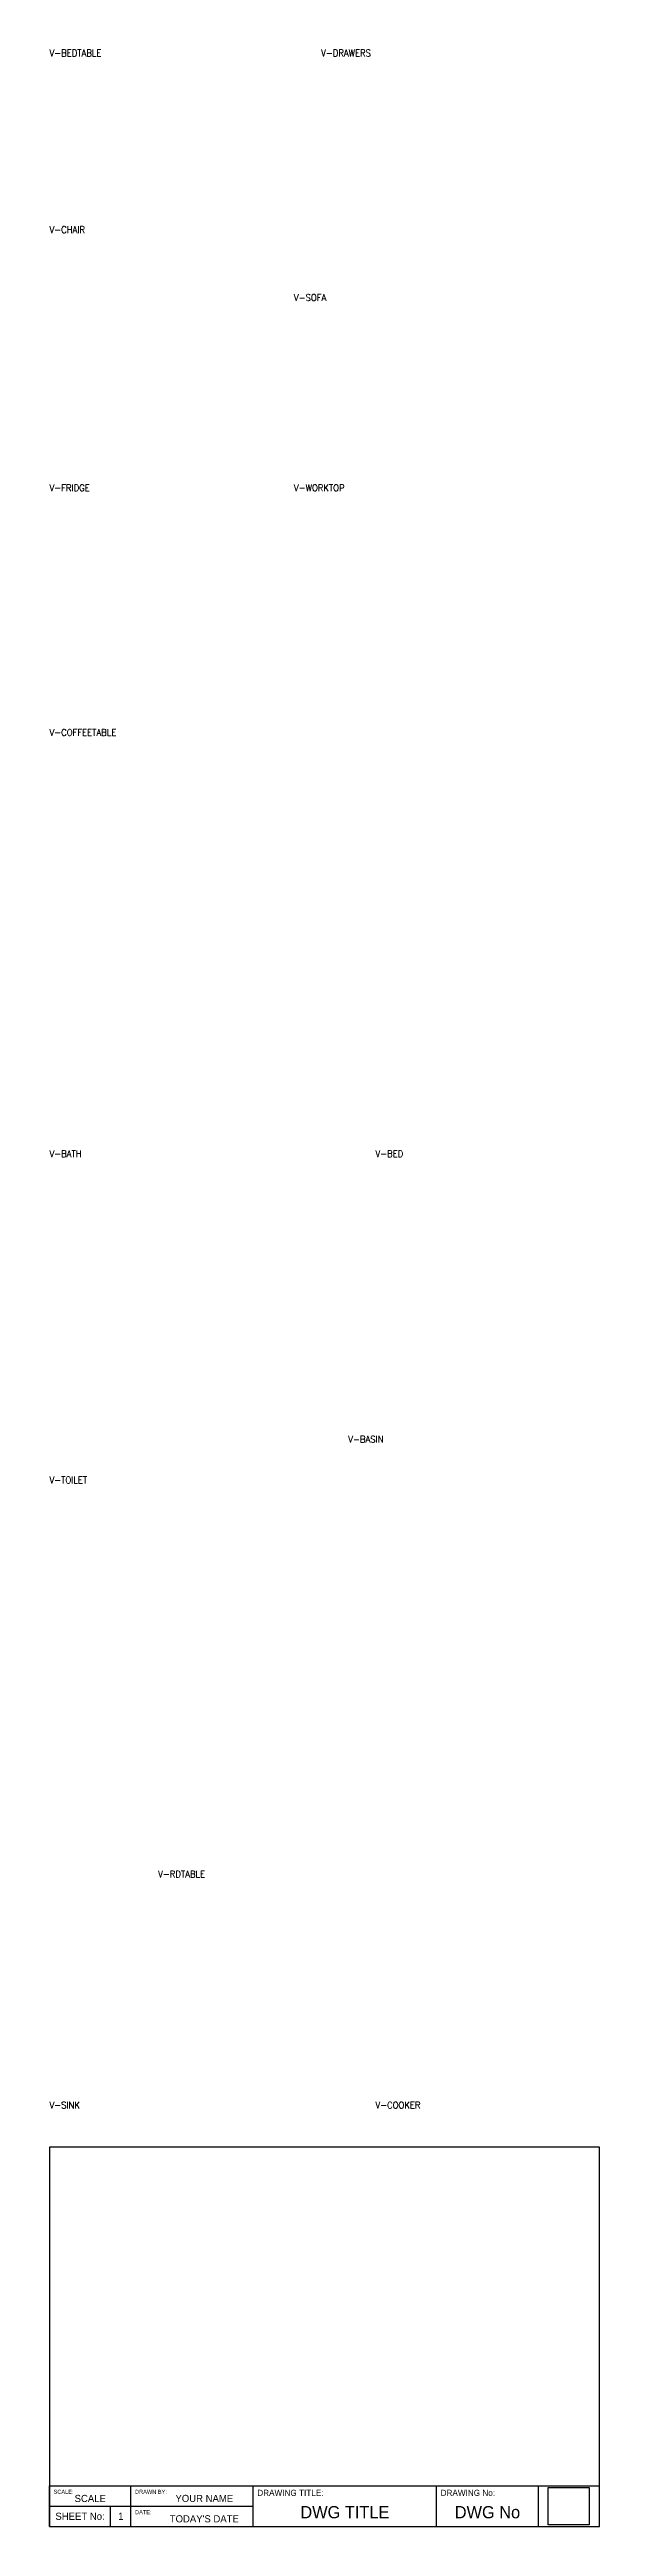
# Model space of a CAD drawing. Header units: millimetres. Extents: x 0 to 4050, y 0 to 18225.
import ezdxf
from ezdxf.enums import TextEntityAlignment as Align

# ---------------------------------------------------------------- set-up
doc = ezdxf.new("R2010")
doc.units = ezdxf.units.MM
doc.layers.get('0').update_dxf_attribs({"linetype": 'CONTINUOUS'})
for name, color, linetype in [('BORDER', 5, 'CONTINUOUS'), ('TEXT', 7, 'CONTINUOUS'), ('TEXTINFO', 3, 'CONTINUOUS')]:
    doc.layers.add(name, color=color, linetype=linetype)
doc.styles.get("Standard").update_dxf_attribs({"font": 'standard'})
doc.styles.add('tblock', font='tblock')
picture_1 = doc.add_image_def('image1.bmp', size_in_pixel=(88, 80))

msp = doc.modelspace()

# ---------------------------------------------------------------- linework, layer by layer
at = {"layer": 'BORDER'}
msp.add_lwpolyline([(0, 0), (4050, 0), (4050, 2790), (0, 2790)], close=True, dxfattribs=at)
for points in [[(0, 0), (0, 300)], [(0, 300), (4050, 300)], [(600, 0), (600, 300)], [(1500, 0), (1500, 300)], [(2850, 0), (2850, 300)], [(3600, 0), (3600, 300)], [(0, 150), (1500, 150)], [(450, 0), (450, 150)]]:
    msp.add_lwpolyline(points, dxfattribs=at)

# ---------------------------------------------------------------- texts
at = {"layer": 'TEXT'}
for s, p in [('V-BEDTABLE', (0, 18200)), ('V-DRAWERS', (2000, 18200)), ('V-CHAIR', (0, 16900)), ('V-SOFA', (1800, 16400)), ('V-FRIDGE', (0, 15000)), ('V-WORKTOP', (1800, 15000)), ('V-COFFEETABLE', (0, 13200)), ('V-BATH', (0, 10100)), ('V-BED', (2400, 10100)), ('V-BASIN', (2200, 8000)), ('V-TOILET', (0, 7700)), ('V-RDTABLE', (800, 4800)), ('V-SINK', (0, 3100)), ('V-COOKER', (2400, 3100))]:
    msp.add_text(s, height=50, dxfattribs=at).set_placement(p, align=Align.MIDDLE_LEFT)
at = {"layer": 'TEXT', "style": 'tblock'}
for s, height, p in [('SCALE:', 30, (30, 240)), ('DRAWN BY:', 30, (630, 240)), ('DRAWING TITLE:', 45, (1530, 225)), ('DRAWING No:', 45, (2880, 225)), ('DATE:', 30, (630, 90))]:
    msp.add_text(s, height=height, dxfattribs=at).set_placement(p)
msp.add_text('SHEET No:', height=52.5, dxfattribs=at).set_placement((225, 75), align=Align.MIDDLE)
at = {"layer": 'TEXTINFO', "style": 'tblock'}
for s, height, p in [('SCALE', 52.5, (300, 180)), ('YOUR NAME', 52.5, (1140, 180)), ("TODAY'S DATE", 52.5, (1140, 30)), ('DWG TITLE', 90, (2175, 60)), ('DWG No', 90, (3225, 60))]:
    msp.add_text(s, height=height, dxfattribs=at).set_placement(p, align=Align.CENTER)
msp.add_text('1', height=52.5, dxfattribs=at).set_placement((525, 75), align=Align.MIDDLE)

# ---------------------------------------------------------------- pictures from other files: only their frames are drawn
image = msp.add_image(picture_1, insert=(3672, 12), size_in_units=(302, 274))
image.dxf.flags = 1

doc.saveas('drawing.dxf')
